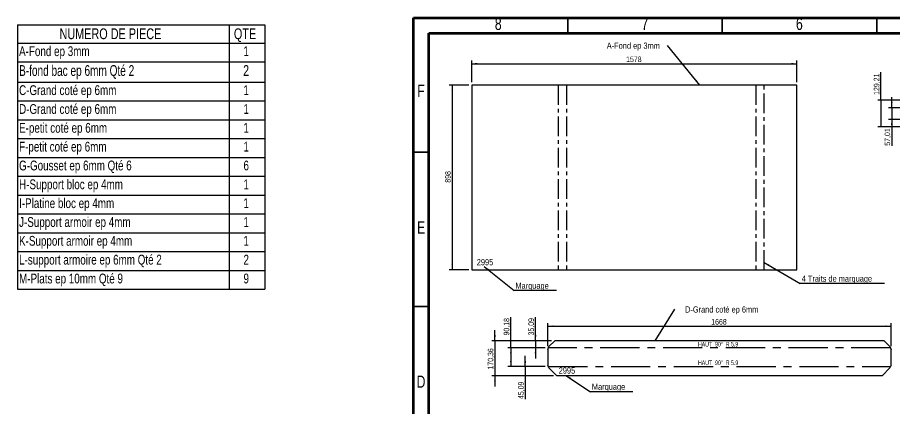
# Model space of a CAD drawing. Header units: millimetres. Extents: x -1698 to 6225, y 75 to 4382.
# Drawn here: x -1698 to 2561, y 2481 to 4382 of the extents above; entities that cross this region are included whole.
import ezdxf

# ---------------------------------------------------------------- set-up
doc = ezdxf.new("R2010")
doc.units = ezdxf.units.MM
doc.header["$LTSCALE"] = 15
doc.linetypes.add('CENTER', pattern=[10.16, 6.35, -1.27, 1.27, -1.27])
doc.linetypes.add('CENTERX2', pattern=[20.32, 12.7, -2.54, 2.54, -2.54])
doc.layers.add('FORMAT', color=7, linetype='Continuous')
doc.styles.add('SLDTEXTSTYLE0', font='TXT', dxfattribs={"width": 0.75})
doc.styles.add('SLDTEXTSTYLE1', font='TXT', dxfattribs={"width": 0.695652})
doc.styles.add('SLDTEXTSTYLE2', font='TXT', dxfattribs={"width": 0.671875})
doc.dimstyles.new('SLDDIMSTYLE0', dxfattribs={"dimtxt": 27, "dimasz": 27, "dimexe": 0, "dimexo": 0.0625, "dimgap": 6.75, "dimtad": 1, "dimrnd": 1e-09, "dimzin": 12, "dimdsep": 46, "dimtxsty": 'SLDTEXTSTYLE0', "dimsah": 1, "dimcen": 0.09, "dimadec": 0, "dimazin": 3, "dimtfac": 1, "dimtofl": 0, "dimtmove": 0, "dimatfit": 3, "dimfxl": 1, "dimfrac": 2, "dimtolj": 1, "dimtzin": 12, "dimarcsym": 0})
doc.dimstyles.new('SLDDIMSTYLE1', dxfattribs={"dimtxt": 0.18, "dimasz": 27, "dimexe": 0, "dimexo": 0.0625, "dimgap": 0, "dimtad": 0, "dimtih": 1, "dimtoh": 1, "dimdec": 0, "dimrnd": 1e-09, "dimzin": 0, "dimdsep": 46, "dimtxsty": 'Standard', "dimsah": 1, "dimcen": 0.09, "dimadec": 0, "dimazin": 0, "dimtfac": 27, "dimtdec": 0, "dimtofl": 0, "dimtmove": 0, "dimatfit": 3, "dimfxl": 1, "dimfrac": 2, "dimtolj": 1, "dimtzin": 0, "dimarcsym": 0})
doc.dimstyles.new('SLDDIMSTYLE2', dxfattribs={"dimtxt": 27, "dimasz": 27, "dimexe": 0, "dimexo": 0.0625, "dimgap": 6.75, "dimtad": 1, "dimrnd": 1e-09, "dimzin": 12, "dimdsep": 46, "dimtxsty": 'SLDTEXTSTYLE0', "dimsah": 1, "dimcen": 0.09, "dimadec": 0, "dimazin": 3, "dimtfac": 1, "dimtmove": 0, "dimatfit": 0, "dimfxl": 1, "dimfrac": 2, "dimtolj": 1, "dimtzin": 12, "dimarcsym": 0})

# ---------------------------------------------------------------- blocks, each defined once
blk = doc.blocks.new('SW_TABLEANNOTATION_0')
at = {"layer": 'FORMAT', "color": 0}
for p, q in [((0, 0), (0, -89.5)), ((0, 0), (1028.2, 0)), ((1028.2, 0), (1028.2, -89.5)), ((1028.2, 0), (1201.5, 0)), ((1201.5, 0), (1201.5, -89.5)), ((0, -89.5), (1028.2, -89.5)), ((0, -89.5), (0, -181.1)), ((1028.2, -89.5), (1201.5, -89.5)), ((1028.2, -89.5), (1028.2, -181.1)), ((1201.5, -89.5), (1201.5, -181.1)), ((0, -181.1), (0, -279)), ((0, -181.1), (1028.2, -181.1)), ((1028.2, -181.1), (1028.2, -279)), ((1028.2, -181.1), (1201.5, -181.1)), ((1201.5, -181.1), (1201.5, -279)), ((0, -279), (0, -370.6)), ((0, -279), (1028.2, -279)), ((1028.2, -279), (1028.2, -370.6)), ((1028.2, -279), (1201.5, -279)), ((1201.5, -279), (1201.5, -370.6)), ((0, -370.6), (0, -462.2)), ((0, -370.6), (1028.2, -370.6)), ((1028.2, -370.6), (1028.2, -462.2)), ((1028.2, -370.6), (1201.5, -370.6)), ((1201.5, -370.6), (1201.5, -462.2)), ((0, -462.2), (0, -553.7)), ((0, -462.2), (1028.2, -462.2)), ((1028.2, -462.2), (1028.2, -553.7)), ((1028.2, -462.2), (1201.5, -462.2)), ((1201.5, -462.2), (1201.5, -553.7)), ((0, -553.7), (0, -645.3)), ((0, -553.7), (1028.2, -553.7)), ((1028.2, -553.7), (1028.2, -645.3)), ((1028.2, -553.7), (1201.5, -553.7)), ((1201.5, -553.7), (1201.5, -645.3)), ((0, -645.3), (0, -736.9)), ((0, -645.3), (1028.2, -645.3)), ((1028.2, -645.3), (1028.2, -736.9)), ((1028.2, -645.3), (1201.5, -645.3)), ((1201.5, -645.3), (1201.5, -736.9)), ((0, -736.9), (0, -828.5)), ((0, -736.9), (1028.2, -736.9)), ((1028.2, -736.9), (1028.2, -828.5)), ((1028.2, -736.9), (1201.5, -736.9)), ((1201.5, -736.9), (1201.5, -828.5)), ((0, -828.5), (0, -920.1)), ((0, -828.5), (1028.2, -828.5)), ((1028.2, -828.5), (1028.2, -920.1)), ((1028.2, -828.5), (1201.5, -828.5)), ((1201.5, -828.5), (1201.5, -920.1)), ((0, -920.1), (0, -1011.7)), ((0, -920.1), (1028.2, -920.1)), ((1028.2, -920.1), (1028.2, -1011.7)), ((1028.2, -920.1), (1201.5, -920.1)), ((1201.5, -920.1), (1201.5, -1011.7)), ((0, -1011.7), (0, -1103.2)), ((0, -1011.7), (1028.2, -1011.7)), ((1028.2, -1011.7), (1028.2, -1103.2)), ((1028.2, -1011.7), (1201.5, -1011.7)), ((1201.5, -1011.7), (1201.5, -1103.2)), ((0, -1103.2), (0, -1194.8)), ((0, -1103.2), (1028.2, -1103.2)), ((1028.2, -1103.2), (1028.2, -1194.8)), ((1028.2, -1103.2), (1201.5, -1103.2)), ((1201.5, -1103.2), (1201.5, -1194.8)), ((0, -1194.8), (0, -1286.4)), ((0, -1194.8), (1028.2, -1194.8)), ((1028.2, -1194.8), (1028.2, -1286.4)), ((1028.2, -1194.8), (1201.5, -1194.8)), ((1201.5, -1194.8), (1201.5, -1286.4)), ((0, -1286.4), (1028.2, -1286.4)), ((1028.2, -1286.4), (1201.5, -1286.4))]:
    blk.add_line(p, q, dxfattribs=at)
at = {"layer": 'FORMAT', "color": 0, "attachment_point": 1}
for s, insert, char_height, style in [('NUMERO DE PIECE', (203.9, -17.5), 52.5, 'SLDTEXTSTYLE0'), ('QTE', (1050.7, -17.5), 52.5, 'SLDTEXTSTYLE0'), ('A-Fond ep 3mm', (7.5, -104.7), 47.625, 'SLDTEXTSTYLE0'), ('1', (1097.3, -104.7), 47.6, 'SLDTEXTSTYLE0'), ('B-fond bac ep 6mm Qté 2', (7.5, -196.3), 52.5, 'SLDTEXTSTYLE1'), ('2', (1095.5, -196.3), 52.5, 'SLDTEXTSTYLE0'), ('C-Grand coté ep 6mm', (7.5, -294.2), 47.625, 'SLDTEXTSTYLE0'), ('1', (1097.3, -294.2), 47.6, 'SLDTEXTSTYLE0'), ('D-Grand coté ep 6mm', (7.5, -385.8), 47.625, 'SLDTEXTSTYLE0'), ('1', (1097.3, -385.8), 47.6, 'SLDTEXTSTYLE0'), ('E-petit coté ep 6mm', (7.5, -477.4), 47.625, 'SLDTEXTSTYLE0'), ('1', (1097.3, -477.4), 47.6, 'SLDTEXTSTYLE0'), ('F-petit coté ep 6mm', (7.5, -568.9), 47.625, 'SLDTEXTSTYLE0'), ('1', (1097.3, -568.9), 47.6, 'SLDTEXTSTYLE0'), ('G-Gousset ep 6mm Qté 6', (7.5, -660.5), 47.625, 'SLDTEXTSTYLE0'), ('6', (1097.3, -660.5), 47.6, 'SLDTEXTSTYLE0'), ('H-Support bloc ep 4mm', (7.5, -752.1), 47.625, 'SLDTEXTSTYLE0'), ('1', (1097.3, -752.1), 47.6, 'SLDTEXTSTYLE0'), ('I-Platine bloc ep 4mm', (7.5, -843.7), 47.625, 'SLDTEXTSTYLE0'), ('1', (1097.3, -843.7), 47.6, 'SLDTEXTSTYLE0'), ('J-Support armoir ep 4mm', (7.5, -935.3), 47.625, 'SLDTEXTSTYLE0'), ('1', (1097.3, -935.3), 47.6, 'SLDTEXTSTYLE0'), ('K-Support armoir ep 4mm', (7.5, -1026.8), 47.625, 'SLDTEXTSTYLE0'), ('1', (1097.3, -1026.8), 47.6, 'SLDTEXTSTYLE0'), ('L-support armoire ep 6mm Qté 2', (7.5, -1118.4), 47.625, 'SLDTEXTSTYLE0'), ('2', (1097.3, -1118.4), 47.6, 'SLDTEXTSTYLE0'), ('M-Plats ep 10mm Qté 9', (7.5, -1210), 47.625, 'SLDTEXTSTYLE0'), ('9', (1097.3, -1210), 47.6, 'SLDTEXTSTYLE0')]:
    blk.add_mtext(s, dxfattribs=dict(at, insert=insert, char_height=char_height, style=style))
blk = doc.blocks.new('_D')
at = {"layer": 'FORMAT', "color": 7}
for p, q in [((508.7, 4067.8), (508.7, 4172.4)), ((508.7, 4157.4), (2086.7, 4157.4)), ((2086.7, 4067.8), (2086.7, 4172.4))]:
    blk.add_line(p, q, dxfattribs=at)
for points in [[(508.7, 4157.4), (535.7, 4153.2), (535.7, 4161.5)], [(2086.7, 4157.4), (2059.7, 4161.5), (2059.7, 4153.2)]]:
    blk.add_solid(points, dxfattribs=at)
at = {"layer": 'FORMAT', "color": 7, "insert": (1257.8, 4192.2), "char_height": 27, "attachment_point": 1, "style": 'SLDTEXTSTYLE0'}
blk.add_mtext('1578', dxfattribs=at)
blk = doc.blocks.new('_D_1')
at = {"layer": 'FORMAT', "color": 7}
for p, q in [((493.7, 4052.8), (398.7, 4052.8)), ((413.7, 4052.8), (413.7, 3154.8)), ((493.7, 3154.8), (398.7, 3154.8))]:
    blk.add_line(p, q, dxfattribs=at)
for points in [[(413.7, 4052.8), (409.6, 4025.8), (417.9, 4025.8)], [(413.7, 3154.8), (417.9, 3181.8), (409.6, 3181.8)]]:
    blk.add_solid(points, dxfattribs=at)
at = {"layer": 'FORMAT', "color": 7, "insert": (378.9, 3578.7), "char_height": 27, "attachment_point": 1, "rotation": 90, "style": 'SLDTEXTSTYLE0'}
blk.add_mtext('898', dxfattribs=at)
blk = doc.blocks.new('SW_NOTE_0')
at = {"layer": 'FORMAT', "color": 0, "insert": (-165.9, 14.2), "char_height": 30, "attachment_point": 2, "style": 'SLDTEXTSTYLE0'}
blk.add_mtext('A-Fond ep 3mm', dxfattribs=at)
blk = doc.blocks.new('SW_NOTE_0_1')
at = {"layer": 'FORMAT', "color": 0}
blk.add_line((409.3, 0), (0, 0), dxfattribs=at)
at = {"layer": 'FORMAT', "color": 0, "insert": (7, 39), "char_height": 30, "attachment_point": 1, "style": 'SLDTEXTSTYLE0'}
blk.add_mtext('4 Traits de marquage', dxfattribs=at)
blk = doc.blocks.new('SW_NOTE_0_2')
at = {"layer": 'FORMAT', "color": 0}
blk.add_line((206.2, 0), (0, 0), dxfattribs=at)
at = {"layer": 'FORMAT', "color": 0, "insert": (6.7, 38.7), "char_height": 30, "attachment_point": 1, "style": 'SLDTEXTSTYLE0'}
blk.add_mtext('Marquage', dxfattribs=at)
blk = doc.blocks.new('_D_3')
at = {"layer": 'FORMAT', "color": 7}
for p, q in [((2495.7, 3979.5), (2495.7, 4115.4)), ((2692.9, 3979.5), (2480.7, 3979.5)), ((2495.7, 3979.5), (2495.7, 3850.3)), ((2736.9, 3850.3), (2480.7, 3850.3))]:
    blk.add_line(p, q, dxfattribs=at)
for points in [[(2495.7, 3979.5), (2491.6, 3952.5), (2499.9, 3952.5)], [(2495.7, 3850.3), (2499.9, 3877.3), (2491.6, 3877.3)]]:
    blk.add_solid(points, dxfattribs=at)
at = {"layer": 'FORMAT', "color": 7, "insert": (2460.9, 4005.7), "char_height": 27, "attachment_point": 1, "rotation": 90, "style": 'SLDTEXTSTYLE0'}
blk.add_mtext('129,21', dxfattribs=at)
blk = doc.blocks.new('_D_6')
at = {"layer": 'FORMAT', "color": 7}
for p, q in [((2547.9, 3942.4), (2547.9, 3994.3)), ((2682.9, 3942.4), (2532.9, 3942.4)), ((2547.9, 3942.4), (2547.9, 3885.4)), ((2726.9, 3885.4), (2532.9, 3885.4)), ((2547.9, 3885.4), (2547.9, 3758.5))]:
    blk.add_line(p, q, dxfattribs=at)
for points in [[(2547.9, 3942.4), (2552.1, 3969.4), (2543.8, 3969.4)], [(2547.9, 3885.4), (2543.8, 3858.4), (2552.1, 3858.4)]]:
    blk.add_solid(points, dxfattribs=at)
at = {"layer": 'FORMAT', "color": 7, "insert": (2513.1, 3758.5), "char_height": 27, "attachment_point": 1, "rotation": 90, "style": 'SLDTEXTSTYLE0'}
blk.add_mtext('57,01', dxfattribs=at)
blk = doc.blocks.new('_D_19')
at = {"layer": 'FORMAT', "color": 7}
for p, q in [((877.1, 2783.3), (877.1, 2895.8)), ((877.1, 2880.8), (2545.1, 2880.8)), ((2545.1, 2783.3), (2545.1, 2895.8))]:
    blk.add_line(p, q, dxfattribs=at)
for points in [[(877.1, 2880.8), (904.1, 2876.6), (904.1, 2884.9)], [(2545.1, 2880.8), (2518.1, 2884.9), (2518.1, 2876.6)]]:
    blk.add_solid(points, dxfattribs=at)
at = {"layer": 'FORMAT', "color": 7, "insert": (1671.2, 2915.6), "char_height": 27, "attachment_point": 1, "style": 'SLDTEXTSTYLE0'}
blk.add_mtext('1668', dxfattribs=at)
blk = doc.blocks.new('_D_20')
at = {"layer": 'FORMAT', "color": 7}
for p, q in [((818.1, 2810.4), (818.1, 2925.7)), ((896.1, 2810.4), (803.1, 2810.4)), ((865.1, 2775.3), (803.1, 2775.3)), ((818.1, 2810.4), (818.1, 2775.3)), ((818.1, 2775.3), (818.1, 2723.4))]:
    blk.add_line(p, q, dxfattribs=at)
for points in [[(818.1, 2810.4), (822.2, 2837.4), (813.9, 2837.4)], [(818.1, 2775.3), (813.9, 2748.3), (822.2, 2748.3)]]:
    blk.add_solid(points, dxfattribs=at)
at = {"layer": 'FORMAT', "color": 7, "insert": (783.3, 2835.9), "char_height": 27, "attachment_point": 1, "rotation": 90, "style": 'SLDTEXTSTYLE0'}
blk.add_mtext('35,09', dxfattribs=at)
blk = doc.blocks.new('_D_21')
at = {"layer": 'FORMAT', "color": 7}
for p, q in [((698.3, 2775.3), (698.3, 2925.7)), ((865.1, 2775.3), (683.3, 2775.3)), ((698.3, 2775.3), (698.3, 2685.1)), ((865.1, 2685.1), (683.3, 2685.1))]:
    blk.add_line(p, q, dxfattribs=at)
for points in [[(698.3, 2775.3), (694.1, 2748.3), (702.4, 2748.3)], [(698.3, 2685.1), (702.4, 2712.1), (694.1, 2712.1)]]:
    blk.add_solid(points, dxfattribs=at)
at = {"layer": 'FORMAT', "color": 7, "insert": (663.5, 2835.9), "char_height": 27, "attachment_point": 1, "rotation": 90, "style": 'SLDTEXTSTYLE0'}
blk.add_mtext('90,18', dxfattribs=at)
blk = doc.blocks.new('_D_22')
at = {"layer": 'FORMAT', "color": 7}
for p, q in [((768.4, 2685.1), (768.4, 2737)), ((865.1, 2685.1), (753.4, 2685.1)), ((768.4, 2685.1), (768.4, 2640)), ((906.1, 2640), (753.4, 2640)), ((768.4, 2640), (768.4, 2526.9))]:
    blk.add_line(p, q, dxfattribs=at)
for points in [[(768.4, 2685.1), (772.6, 2712.1), (764.2, 2712.1)], [(768.4, 2640), (764.2, 2613), (772.6, 2613)]]:
    blk.add_solid(points, dxfattribs=at)
at = {"layer": 'FORMAT', "color": 7, "insert": (733.6, 2526.9), "char_height": 27, "attachment_point": 1, "rotation": 90, "style": 'SLDTEXTSTYLE0'}
blk.add_mtext('45,09', dxfattribs=at)
blk = doc.blocks.new('_D_23')
at = {"layer": 'FORMAT', "color": 7}
for p, q in [((620.9, 2810.4), (620.9, 2862.3)), ((896.1, 2810.4), (605.9, 2810.4)), ((620.9, 2810.4), (620.9, 2640)), ((906.1, 2640), (605.9, 2640)), ((620.9, 2640), (620.9, 2588.1))]:
    blk.add_line(p, q, dxfattribs=at)
for points in [[(620.9, 2810.4), (625, 2837.4), (616.7, 2837.4)], [(620.9, 2640), (616.7, 2613), (625, 2613)]]:
    blk.add_solid(points, dxfattribs=at)
at = {"layer": 'FORMAT', "color": 7, "insert": (586.1, 2670.3), "char_height": 27, "attachment_point": 1, "rotation": 90, "style": 'SLDTEXTSTYLE0'}
blk.add_mtext('170,36', dxfattribs=at)
blk = doc.blocks.new('SW_NOTE_0_8')
at = {"layer": 'FORMAT', "color": 0, "insert": (227.8, 13.3), "char_height": 30, "attachment_point": 2, "style": 'SLDTEXTSTYLE0'}
blk.add_mtext('D-Grand coté ep 6mm', dxfattribs=at)
blk = doc.blocks.new('SW_NOTE_0_9')
at = {"layer": 'FORMAT', "color": 0}
blk.add_line((206.2, 0), (0, 0), dxfattribs=at)
at = {"layer": 'FORMAT', "color": 0, "insert": (6.6, 39.7), "char_height": 30, "attachment_point": 1, "style": 'SLDTEXTSTYLE0'}
blk.add_mtext('Marquage', dxfattribs=at)

msp = doc.modelspace()

# ---------------------------------------------------------------- linework, layer by layer
at = {"color": 7, "linetype": 'Continuous', "lineweight": 70}
for p, q in [((225, 75), (225, 4380)), ((225, 4380), (6225, 4380)), ((300, 150), (300, 4305)), ((300, 4305), (6150, 4305))]:
    msp.add_line(p, q, dxfattribs=at)
at = {"color": 7, "linetype": 'Continuous', "lineweight": 35}
for p, q in [((975, 4305), (975, 4380)), ((1725, 4305), (1725, 4380)), ((2475, 4305), (2475, 4380)), ((300, 3727.5), (225, 3727.5)), ((300, 2977.5), (225, 2977.5))]:
    msp.add_line(p, q, dxfattribs=at)
at = {"color": 7, "linetype": 'Continuous', "lineweight": 25}
for p, q in [((508.7002573, 4052.8379817), (508.7002573, 3154.8379798)), ((2086.7002067, 4052.8379817), (508.7002573, 4052.8379817)), ((2086.7002067, 3154.8379798), (2086.7002067, 4052.8379817)), ((508.7002573, 3154.8379798), (2086.7002067, 3154.8379798)), ((877.1063398, 2768.3043887), (883.0063398, 2782.2844761)), ((877.1063398, 2768.3043887), (877.1063398, 2692.1043887)), ((911.1063398, 2810.3844761), (883.0063398, 2782.2844761)), ((2511.1063398, 2810.3844761), (911.1063398, 2810.3844761)), ((2539.2063398, 2782.2844761), (2511.1063398, 2810.3844761)), ((2539.2063398, 2782.2844761), (2545.1063398, 2768.3043887)), ((2545.1063398, 2692.1043887), (2545.1063398, 2768.3043887)), ((883.0063398, 2678.1243014), (877.1063398, 2692.1043887)), ((2545.1063398, 2692.1043887), (2539.2063398, 2678.1243014)), ((921.1063398, 2640.0243014), (883.0063398, 2678.1243014)), ((2539.2063398, 2678.1243014), (2501.1063398, 2640.0243014)), ((2501.1063398, 2640.0243014), (921.1063398, 2640.0243014))]:
    msp.add_line(p, q, dxfattribs=at)
at = {"color": 7, "linetype": 'CENTERX2'}
for p, q in [((2542.1563398, 2775.2944324), (880.0563398, 2775.2944324)), ((880.0563398, 2685.1143451), (2542.1563398, 2685.1143451))]:
    msp.add_line(p, q, dxfattribs=at)
at = {"layer": 'FORMAT', "color": 1, "linetype": 'CENTER'}
for p, q in [((927.700232, 4052.8379808), (927.700232, 3154.8379808)), ((967.700232, 4052.8379808), (967.700232, 3154.8379808)), ((1887.700232, 4052.8379808), (1887.700232, 3154.8379808)), ((1927.700232, 3154.8379808), (1927.700232, 4052.8379808))]:
    msp.add_line(p, q, dxfattribs=at)

# ---------------------------------------------------------------- block references
at = {"layer": 'FORMAT'}
msp.add_blockref('SW_TABLEANNOTATION_0', (-1697.5179361, 4346.6235577), dxfattribs=at)
at = {"layer": 'FORMAT', "color": 7}
for name, p in [('SW_NOTE_0', (1458.8221154, 4245.7932692)), ('SW_NOTE_0_8', (1494.3028846, 2963.9423077))]:
    msp.add_blockref(name, p, dxfattribs=at)
at = {"layer": 'FORMAT', "color": 1}
for name, p in [('SW_NOTE_0_1', (2103.6778846, 3088.4134611)), ('SW_NOTE_0_2', (713.6538462, 3054.1586535)), ('SW_NOTE_0_9', (1085.0480769, 2561.9711535))]:
    msp.add_blockref(name, p, dxfattribs=at)

# ---------------------------------------------------------------- texts
at = {"color": 7, "linetype": 'Continuous', "lineweight": 0, "attachment_point": 2}
for s, insert, char_height, style in [('8', (636.9005542, 4380.9023114), 59.53125, 'SLDTEXTSTYLE0'), ('7', (1349.4005542, 4380.9023114), 59.53125, 'SLDTEXTSTYLE0'), ('6', (2099.4005542, 4380.9023114), 59.53125, 'SLDTEXTSTYLE0'), ('F', (261.8661031, 4054.6523114), 59.53125, 'SLDTEXTSTYLE0'), ('E', (262.6171336, 3390.9023114), 59.53125, 'SLDTEXTSTYLE0'), ('HAUT  90°  R 5.9', (1704.7235221, 2804.6590343), 22.5, 'SLDTEXTSTYLE2'), ('HAUT  90°  R 5.9', (1704.7235221, 2714.478947), 22.5, 'SLDTEXTSTYLE2'), ('D', (261.7903092, 2640.9023114), 59.53125, 'SLDTEXTSTYLE0')]:
    msp.add_mtext(s, dxfattribs=dict(at, insert=insert, char_height=char_height, style=style))
at = {"layer": 'FORMAT', "color": 1, "char_height": 30, "attachment_point": 1, "style": 'SLDTEXTSTYLE0'}
for insert in [(532.6906685, 3207.0906845), (930.4890383, 2680.2738794)]:
    msp.add_mtext('2995', dxfattribs=dict(at, insert=insert))

# ---------------------------------------------------------------- dimensions: what is measured, and where the dimension line sits
at = {"layer": 'FORMAT', "color": 7}
for base, p1, p2, picture, middle in [((2086.700232, 4157.3770697), (508.700232, 4052.8379808), (2086.700232, 4052.8379808), '_D', (1297.700232, 4157.3770697)), ((2545.1063398, 2880.771588), (877.1063398, 2768.3043887), (2545.1063398, 2768.3043887), '_D_19', (1711.1063398, 2880.771588))]:
    dim = msp.add_linear_dim(base=base, p1=p1, p2=p2, dimstyle='SLDDIMSTYLE0', dxfattribs=at)
    dim.commit()
    dim.dimension.update_dxf_attribs({"geometry": picture, "text_midpoint": middle, "dimtype": 160})
for base, p1, p2, dimstyle, picture, middle in [((2495.7170577, 3850.2697455), (2707.9277718, 3979.4782947), (2751.9277718, 3850.2697455), 'SLDDIMSTYLE0', '_D_3', (2495.7170577, 4060.5209253)), ((413.7318612, 3154.8379808), (508.700232, 4052.8379808), (508.700232, 3154.8379808), 'SLDDIMSTYLE0', '_D_1', (413.7318612, 3608.6233398)), ((2547.9277718, 3885.3597892), (2697.9277718, 3942.3740638), (2741.9277718, 3885.3597892), 'SLDDIMSTYLE2', '_D_6', (2547.9277718, 3803.3955651)), ((698.2810574, 2685.1143451), (880.0563398, 2775.2944324), (880.0563398, 2685.1143451), 'SLDDIMSTYLE0', '_D_21', (698.2810574, 2880.771588)), ((818.0673069, 2775.2944324), (911.1063398, 2810.3844761), (880.0563398, 2775.2944324), 'SLDDIMSTYLE2', '_D_20', (818.0673069, 2880.771588)), ((620.8582376, 2640.0243014), (911.1063398, 2810.3844761), (921.1063398, 2640.0243014), 'SLDDIMSTYLE2', '_D_23', (620.8582376, 2725.1883799)), ((768.3998376, 2640.0243014), (880.0563398, 2685.1143451), (921.1063398, 2640.0243014), 'SLDDIMSTYLE2', '_D_22', (768.3998376, 2571.8035482))]:
    dim = msp.add_linear_dim(base=base, p1=p1, p2=p2, angle=90, dimstyle=dimstyle, dxfattribs=at)
    dim.commit()
    dim.dimension.update_dxf_attribs({"geometry": picture, "text_midpoint": middle, "dimtype": 160})

# ---------------------------------------------------------------- leaders
for points in [[(1615.1740509, 4052.8379808), (1458.8221154, 4245.7932692)], [(1398.2559066, 2810.3844761), (1494.3028846, 2963.9423077)]]:
    msp.add_leader(points, dimstyle='SLDDIMSTYLE1', dxfattribs=at)
at = {"layer": 'FORMAT', "color": 1}
for points in [[(567.9925832, 3171.8934542), (713.6538462, 3054.1586535)], [(1927.700232, 3190.6810924), (2103.6778846, 3088.4134611)], [(965.4849357, 2641.0699345), (1085.0480769, 2561.9711535)]]:
    msp.add_leader(points, dimstyle='SLDDIMSTYLE1', dxfattribs=at)

doc.saveas('drawing.dxf')
